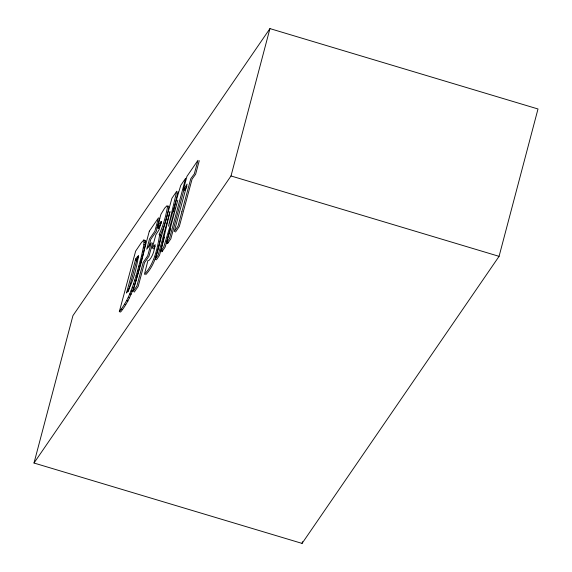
<?xml version="1.0" encoding="UTF-8"?>
<svg xmlns="http://www.w3.org/2000/svg" width="572" height="572" viewBox="0 0 572 572"><rect width="100%" height="100%" fill="white"/><g stroke="black" fill="none" stroke-linecap="round" stroke-linejoin="round"><path stroke-width="0.86" d="M143.922 244.623L143.872 240.061L141.47 242.471L135.643 251.115L119.319 311.64L120.606 312.033C130.194 300.293 134.606 285.678 138.76 271.385L137.473 270.999L141.434 256.313L143.922 244.623L145.216 245.016L142.907 255.949M145.216 245.016L145.467 241.119L145.159 240.447L143.872 240.061M173.352 211.576L178.014 191.649M162.334 250.1L161.926 251.83L165.108 247.19L170.742 228.478M141.692 260.753L142.728 256.699L141.434 256.313M33.998 463.02L72.93 315.658L269.941 28.6L538.002 108.98L499.07 256.342L302.059 543.4L33.998 463.02L231.009 175.962L269.941 28.6M302.059 543.4L302.509 541.677M148.749 247.018L150.822 239.289L156.163 231.588L159.781 218.218M152.545 243.05L149.027 256.142L144.494 262.755L138.174 286.436L134.291 292.092M135.728 258.873L126.526 293.036C133.483 281.832 136.429 268.275 138.574 255.434L135.728 258.873L137.023 259.266L138.56 256.864L137.266 256.478M128.285 291.706L137.023 259.266M168.046 241.906L167.603 243.558L170.828 238.86L183.927 189.79M185.042 188.653L184.599 190.29L186.972 186.651M164.421 237.101L159.488 255.377L156.421 259.852M199.263 160.689L195.617 174.245L192.092 179.072L179.322 226.476L175.511 232.032M138.996 270.57L139.918 267.31M158.987 225.976L158.265 228.471L161.54 222.651M119.319 311.64C128.9 299.907 133.319 285.292 137.473 270.999M153.403 248.934L155.033 246.267M145.71 274.724C155.455 264.335 158.809 248.748 160.932 235.085L160.396 235.142L162.934 228.936A15.28 1.573 -73.3 0 0 166.952 216.166L168.719 207.822L168.697 206.528L168.375 206.034L167.768 206.313M231.009 175.962L499.07 256.342M143.307 240.219L144.602 240.605M144.173 240.733L145.467 241.119M144.201 242.249L145.488 242.642M143.357 247.819L144.644 248.205M142.507 251.787L143.801 252.173M140.19 261.175L141.484 261.561L140.147 266.495L138.86 266.102M135.321 260.396L136.615 260.782M136.072 275.704L137.366 276.097M134.713 280.087L136.007 280.473M133.405 284.091L134.699 284.477M132.175 287.673L133.469 288.059M130.995 290.905L132.289 291.291M129.844 293.858L131.138 294.244M128.307 297.44L129.601 297.826M126.655 300.629L127.942 301.022M124.403 304.24L125.69 304.626M120.949 309.187L122.236 309.574M161.361 221.378L159.08 229.715L155.856 234.827L152.109 248.548L153.739 245.881L155.212 244.644C154.383 250.128 152.91 256.099 149.113 260.324L147.926 260.532L144.423 274.338C154.168 263.949 157.514 248.362 159.638 234.699L159.102 234.749L161.647 228.543A15.28 1.573 -73.3 0 0 165.658 215.78L167.424 207.436L167.088 205.641L164.7 208.079L160.968 214.221L156.978 228.085L160.246 222.265L161.361 221.378M168.69 217.017L160.632 251.444L163.814 246.804L177.842 200.128L166.309 243.172L169.534 238.467L185.628 178.285L180.745 185.407L168.49 226.19L176.727 191.262L171.915 198.269L155.126 259.466L158.201 254.99L169.977 211.64L168.69 217.017M149.328 231.181L133.004 291.706L136.88 286.05L143.2 262.369L147.74 255.748L151.258 242.664L146.761 249.213L149.535 238.903L154.876 231.202L158.494 217.832L149.328 231.181M181.867 211.712L178.035 226.09L174.224 231.646L187.108 184.077L183.305 189.904L186.937 176.376L197.969 160.303L194.323 173.852L190.805 178.686L181.867 211.712"/></g></svg>
